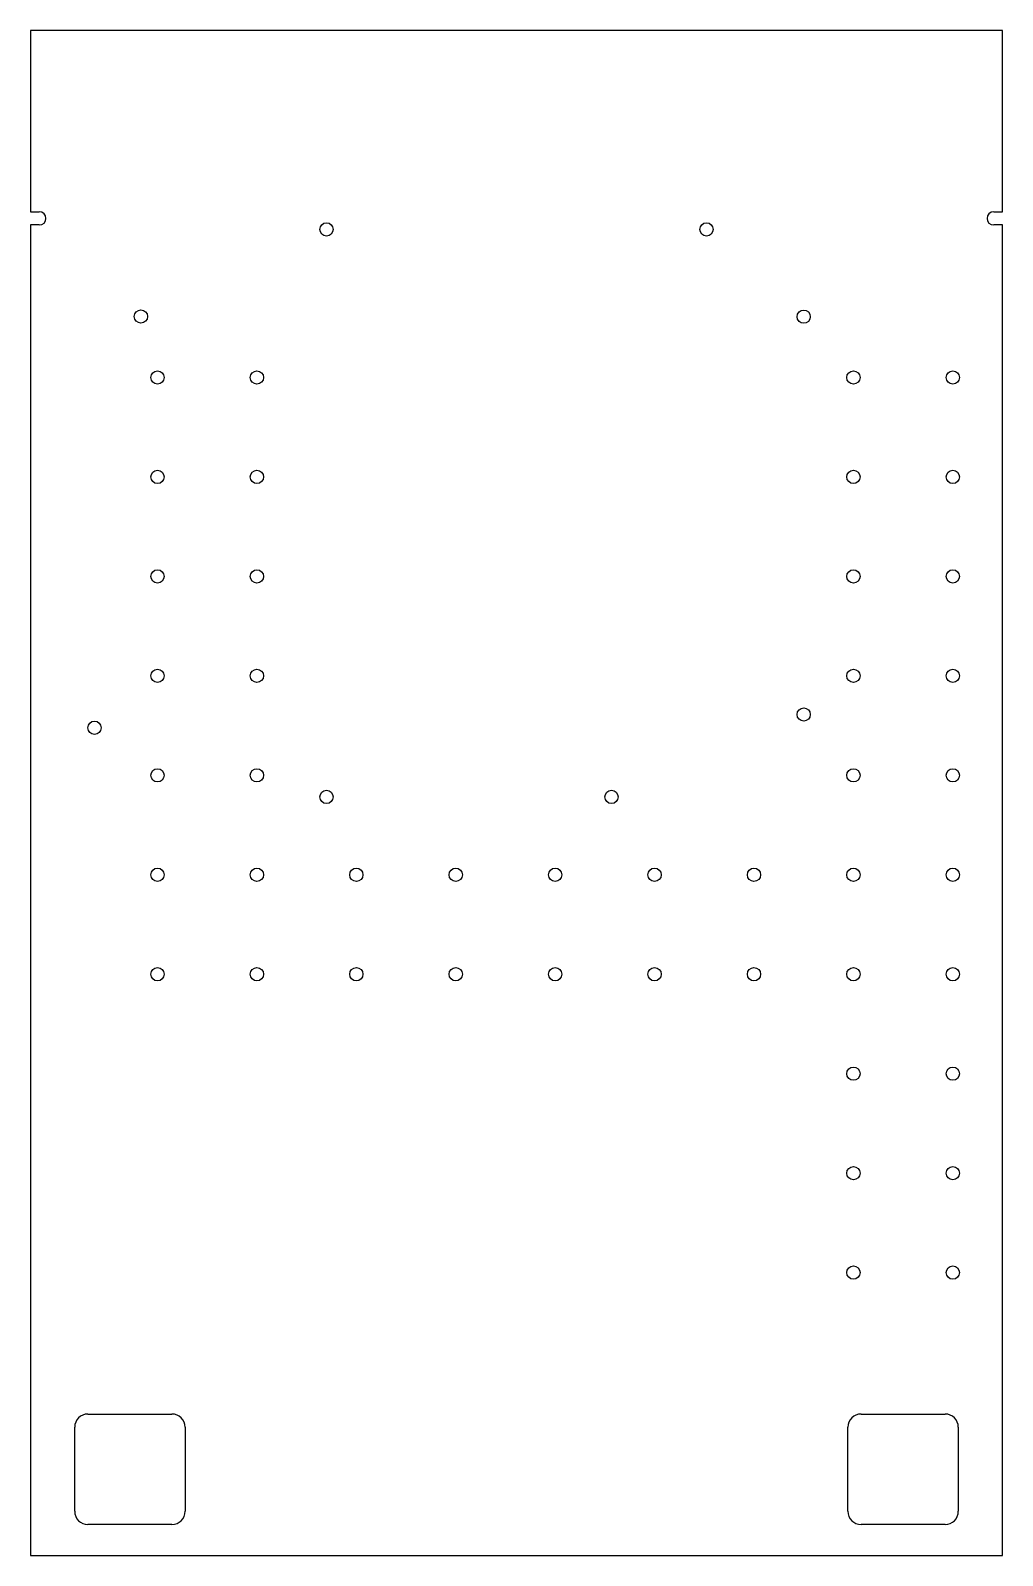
# Model space of a CAD drawing. Header units: millimetres. Extents: x -110 to 110, y -172 to 172.
import ezdxf

# ---------------------------------------------------------------- set-up
doc = ezdxf.new("R2010")
doc.units = ezdxf.units.MM

msp = doc.modelspace()

# ---------------------------------------------------------------- linework, layer by layer
at = {"color": 7, "linetype": 'Continuous', "lineweight": 25}
for p, q in [((-110, 172.5), (-110, 131.5)), ((110, 172.5), (-110, 172.5)), ((110, 131.5), (110, 172.5)), ((-110, 131.5), (-108, 131.5)), ((108, 131.5), (110, 131.5)), ((-110, 128.5), (-110, -172.5)), ((-108, 128.5), (-110, 128.5)), ((110, 128.5), (108, 128.5)), ((110, -172.5), (110, 128.5)), ((-97, -140.5), (-78, -140.5)), ((78, -140.5), (97, -140.5)), ((-100, -162.5), (-100, -143.5)), ((-75, -143.5), (-75, -162.5)), ((75, -162.5), (75, -143.5)), ((100, -143.5), (100, -162.5)), ((-78, -165.5), (-97, -165.5)), ((97, -165.5), (78, -165.5)), ((-110, -172.5), (110, -172.5))]:
    msp.add_line(p, q, dxfattribs=at)
for centre in [(-43, 127.5), (43, 127.5), (-85, 107.8), (65, 107.76), (-81.25, 94), (-58.75, 94), (76.25, 94), (98.75, 94), (-81.25, 71.5), (-58.75, 71.5), (76.25, 71.5), (98.75, 71.5), (-81.25, 49), (-58.75, 49), (76.25, 49), (98.75, 49), (-81.25, 26.5), (-58.75, 26.5), (76.25, 26.5), (98.75, 26.5), (65, 17.76), (-95.5, 14.76), (-81.25, 4), (-58.75, 4), (76.25, 4), (98.75, 4), (-43, -0.89), (21.5, -0.89), (-81.25, -18.5), (-58.75, -18.5), (-36.25, -18.5), (-13.75, -18.5), (8.75, -18.5), (31.25, -18.5), (53.75, -18.5), (76.25, -18.5), (98.75, -18.5), (-81.25, -41), (-58.75, -41), (-36.25, -41), (-13.75, -41), (8.75, -41), (31.25, -41), (53.75, -41), (76.25, -41), (98.75, -41), (76.25, -63.5), (98.75, -63.5), (76.25, -86), (98.75, -86), (76.25, -108.5), (98.75, -108.5)]:
    msp.add_circle(centre, 1.5, dxfattribs=at)
for centre, radius, start, end in [((-108, 130), 1.5, 270, 90), ((108, 130), 1.5, 90, 270), ((-97, -143.5), 3, 90, 180), ((-78, -143.5), 3, 0, 90), ((78, -143.5), 3, 90, 180), ((97, -143.5), 3, 0, 90), ((-97, -162.5), 3, 180, 270), ((-78, -162.5), 3, 270, 0), ((78, -162.5), 3, 180, 270), ((97, -162.5), 3, 270, 0)]:
    msp.add_arc(centre, radius, start, end, dxfattribs=at)

doc.saveas('drawing.dxf')
